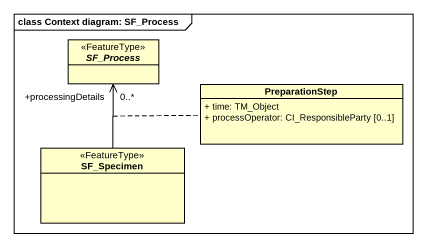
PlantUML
@startuml
mainframe class Context diagram: SF_Process
hide circle
hide empty members
skinparam classAttributeIconSize 0
abstract class SF_Process <<FeatureType>>
class PreparationStep {
  + time: TM_Object
  + processOperator: CI_ResponsibleParty [0..1]
}
class SF_Specimen <<FeatureType>>
SF_Specimen -up-> "+processingDetails\n0..*" SF_Process
(SF_Specimen, SF_Process) .. PreparationStep
@enduml
